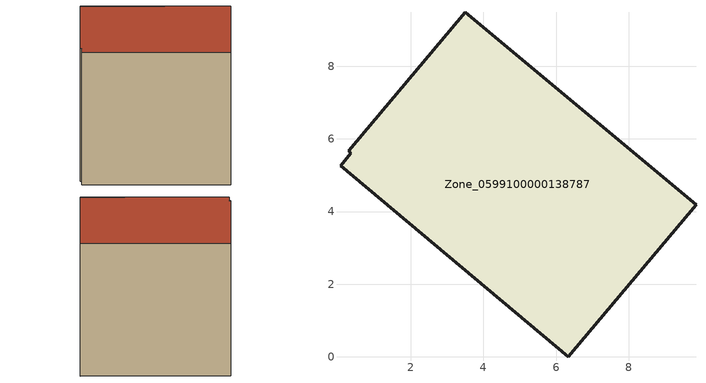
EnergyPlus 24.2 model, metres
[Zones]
Zone_0599100000138787
 floor ground (C_G): 0.06,5.27 0.35,5.6 0.29,5.67 3.5,9.49 9.85,4.18 6.34,0 z0
 wall outside (C_F): 9.85,4.18 3.5,9.49 0.29,5.67 0.35,5.6 0.06,5.27 6.34,0 9.85,4.18 z0:8.23
 roof outside (C_R): 0.35,5.6 0.06,5.27 6.34,0 9.85,4.18 3.5,9.49 0.29,5.67 z8.23
[BUILDING]
Pand.0599100000138787: North Axis=0; Terrain=City; Loads Convergence Tolerance Value=0.04; Temperature Convergence Tolerance Value=0.4; Solar Distribution=FullExterior; Maximum Number of Warmup Days=25; Minimum Number of Warmup Days=1
[Site:Location]
Rotterdam.The.Hague.AP_ZH_NLD Design_Conditions: Latitude=51.96; Longitude=4.45; Time Zone=1; Elevation=-4.5
[SITE:GROUNDTEMPERATURE:BUILDINGSURFACE]
18, 18, 18, 18, 18, 18, 18, 18, 18, 18, 18, 18
[MATERIAL] Thermal Absorptance=0.9; Solar Absorptance=0.7; Visible Absorptance=0.7
Name | Roughness | Thickness | Conductivity | Density | Specific Heat
G.TC.1946 | MediumSmooth | 0.15 | 1 | 540 | 1210
F.TC.1946 | Rough | 0.3 | 0.857143 | 1920 | 840
R.TC.1946 | MediumRough | 0.2 | 0.909091 | 1500 | 1000
[CONSTRUCTION]
C_G: G.TC.1946
C_F: F.TC.1946
C_R: R.TC.1946
[ZONE]
Zone_0599100000138787: Type=1; Multiplier=1; Ceiling Height=Autocalculate; Volume=Autocalculate; Floor Area=autocalculate; Part of Total Floor Area=Yes
[ZONEINFILTRATION:DESIGNFLOWRATE]
Infil_Zone_0599100000138787: Zone or ZoneList or Space or SpaceList=Zone_0599100000138787; Schedule=AlwaysOn; Design Flow Rate Calculation Method=Flow/Area; Flow Rate per Floor Area=0.003; Constant Term Coefficient=1; Temperature Term Coefficient=0; Velocity Term Coefficient=0; Velocity Squared Term Coefficient=0
[HVACTEMPLATE:ZONE:IDEALLOADSAIRSYSTEM]
Zone_0599100000138787: Maximum Heating Supply Air Temperature=50; Minimum Cooling Supply Air Temperature=13; Maximum Heating Supply Air Humidity Ratio=0.0156; Minimum Cooling Supply Air Humidity Ratio=0.0077; Heating Limit=NoLimit; Cooling Limit=NoLimit; Dehumidification Control Type=ConstantSensibleHeatRatio; Cooling Sensible Heat Ratio=0.7; Dehumidification Setpoint=60; Humidification Control Type=None; Humidification Setpoint=30; Outdoor Air Method=None; Outdoor Air Flow Rate per Person=0.00944; Outdoor Air Flow Rate per Zone Floor Area=0; Outdoor Air Flow Rate per Zone=0; Demand Controlled Ventilation Type=None; Outdoor Air Economizer Type=NoEconomizer; Heat Recovery Type=None; Sensible Heat Recovery Effectiveness=0.7; Latent Heat Recovery Effectiveness=0.65
[ZONECONTROL:THERMOSTAT]
ThermostatControl_Zone_0599100000138787: Zone or ZoneList=Zone_0599100000138787; Control Type Schedule=DualSetpointControlType; Control 1=Thermostat_Zone_0599100000138787; Temperature Difference Between Cutout And Setpoint=0
[THERMOSTATSETPOINT:DUALSETPOINT]
Thermostat_Zone_0599100000138787: Heating Setpoint Temperature Schedule=HeatingSetpoint_Zone_0599100000138787; Cooling Setpoint Temperature Schedule=CoolingSetpoint_Zone_0599100000138787
[SCHEDULE:COMPACT]
HeatingSetpoint_Zone_0599100000138787: Through: 12/31, For: AllDays, Until: 24:00, 21
CoolingSetpoint_Zone_0599100000138787: Through: 12/31, For: AllDays, Until: 24:00, 24
DualSetpointControlType: Through: 12/31, For: AllDays, Until: 24:00, 4
AlwaysOn: Through: 12/31, For: AllDays, Until: 24:00, 1
